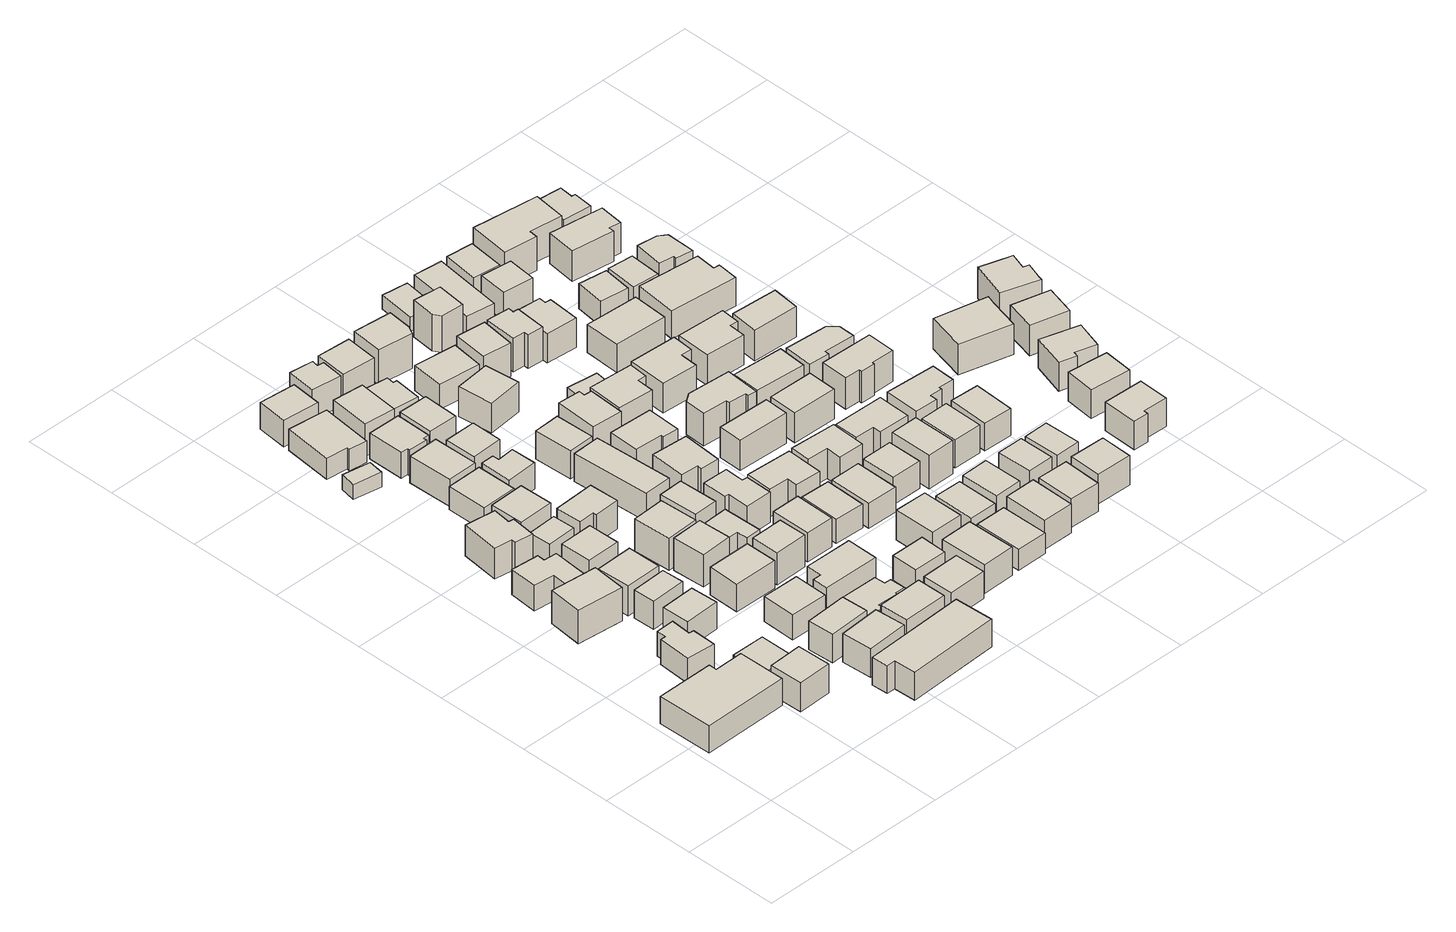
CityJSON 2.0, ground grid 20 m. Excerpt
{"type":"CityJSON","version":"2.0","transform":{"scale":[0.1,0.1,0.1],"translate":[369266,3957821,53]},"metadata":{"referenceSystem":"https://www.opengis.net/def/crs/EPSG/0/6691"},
"CityObjects":{
"building1":{"type":"Building","attributes":{"measuredHeight":6},"geometry":[{"type":"Solid","lod":"1","boundaries":[[[[0,1,2,3,4,5]],[[4,6,7,5]],[[3,8,6,4]],[[2,9,8,3]],[[1,10,9,2]],[[0,11,10,1]],[[5,7,11,0]],[[6,8,9,10,11,7]]]]}]},
"building2":{"type":"Building","attributes":{"measuredHeight":6.5},"geometry":[{"type":"Solid","lod":"1","boundaries":[[[[12,13,14,15,16,17,18,19]],[[18,20,21,19]],[[17,22,20,18]],[[16,23,22,17]],[[15,24,23,16]],[[14,25,24,15]],[[13,26,25,14]],[[12,27,26,13]],[[19,21,27,12]],[[20,22,23,24,25,26,27,21]]]]}]},
"building3":{"type":"Building","attributes":{"measuredHeight":7.4},"geometry":[{"type":"Solid","lod":"1","boundaries":[[[[28,29,30,31]],[[30,32,33,31]],[[29,34,32,30]],[[28,35,34,29]],[[31,33,35,28]],[[32,34,35,33]]]]}]},
"building4":{"type":"Building","attributes":{"measuredHeight":8.1},"geometry":[{"type":"Solid","lod":"1","boundaries":[[[[36,37,38,39]],[[38,40,41,39]],[[37,42,40,38]],[[36,43,42,37]],[[39,41,43,36]],[[40,42,43,41]]]]}]},
"building5":{"type":"Building","attributes":{"measuredHeight":3.9},"geometry":[{"type":"Solid","lod":"1","boundaries":[[[[44,45,46,47]],[[46,48,49,47]],[[45,50,48,46]],[[44,51,50,45]],[[47,49,51,44]],[[48,50,51,49]]]]}]},
"building6":{"type":"Building","attributes":{"measuredHeight":6.7},"geometry":[{"type":"Solid","lod":"1","boundaries":[[[[52,53,54,55,56,57,58,59,60]],[[59,61,62,60]],[[58,63,61,59]],[[57,64,63,58]],[[56,65,64,57]],[[55,66,65,56]],[[54,67,66,55]],[[53,68,67,54]],[[52,69,68,53]],[[60,62,69,52]],[[61,63,64,65,66,67,68,69,62]]]]}]},
"building7":{"type":"Building","attributes":{"measuredHeight":5.9},"geometry":[{"type":"Solid","lod":"1","boundaries":[[[[70,71,72,73]],[[72,74,75,73]],[[71,76,74,72]],[[70,77,76,71]],[[73,75,77,70]],[[74,76,77,75]]]]}]},
"building8":{"type":"Building","attributes":{"measuredHeight":6.8},"geometry":[{"type":"Solid","lod":"1","boundaries":[[[[78,79,80,81]],[[80,82,83,81]],[[79,84,82,80]],[[78,85,84,79]],[[81,83,85,78]],[[82,84,85,83]]]]}]},
"building9":{"type":"Building","attributes":{"measuredHeight":7.8},"geometry":[{"type":"Solid","lod":"1","boundaries":[[[[86,87,88,89,90,91,92,93]],[[92,94,95,93]],[[91,96,94,92]],[[90,97,96,91]],[[89,98,97,90]],[[88,99,98,89]],[[87,100,99,88]],[[86,101,100,87]],[[93,95,101,86]],[[94,96,97,98,99,100,101,95]]]]}]},
"building10":{"type":"Building","attributes":{"measuredHeight":7.6},"geometry":[{"type":"Solid","lod":"1","boundaries":[[[[102,103,104,105]],[[104,106,107,105]],[[103,108,106,104]],[[102,109,108,103]],[[105,107,109,102]],[[106,108,109,107]]]]}]},
"building11":{"type":"Building","attributes":{"measuredHeight":8.4},"geometry":[{"type":"Solid","lod":"1","boundaries":[[[[110,111,112,113]],[[112,114,115,113]],[[111,116,114,112]],[[110,117,116,111]],[[113,115,117,110]],[[114,116,117,115]]]]}]},
"building12":{"type":"Building","attributes":{"measuredHeight":6.1},"geometry":[{"type":"Solid","lod":"1","boundaries":[[[[118,119,120,121]],[[120,122,123,121]],[[119,124,122,120]],[[118,125,124,119]],[[121,123,125,118]],[[122,124,125,123]]]]}]},
"building13":{"type":"Building","attributes":{"measuredHeight":7.4},"geometry":[{"type":"Solid","lod":"1","boundaries":[[[[126,127,128,129]],[[128,130,131,129]],[[127,132,130,128]],[[126,133,132,127]],[[129,131,133,126]],[[130,132,133,131]]]]}]},
"building14":{"type":"Building","attributes":{"measuredHeight":3.3},"geometry":[{"type":"Solid","lod":"1","boundaries":[[[[134,135,136,137]],[[136,138,139,137]],[[135,140,138,136]],[[134,141,140,135]],[[137,139,141,134]],[[138,140,141,139]]]]}]},
"building15":{"type":"Building","attributes":{"measuredHeight":7.1},"geometry":[{"type":"Solid","lod":"1","boundaries":[[[[142,143,144,145]],[[144,146,147,145]],[[143,148,146,144]],[[142,149,148,143]],[[145,147,149,142]],[[146,148,149,147]]]]}]},
"building16":{"type":"Building","attributes":{"measuredHeight":7.8},"geometry":[{"type":"Solid","lod":"1","boundaries":[[[[150,151,152,153]],[[152,154,155,153]],[[151,156,154,152]],[[150,157,156,151]],[[153,155,157,150]],[[154,156,157,155]]]]}]},
"building17":{"type":"Building","attributes":{"measuredHeight":6.6},"geometry":[{"type":"Solid","lod":"1","boundaries":[[[[158,159,160,161]],[[160,162,163,161]],[[159,164,162,160]],[[158,165,164,159]],[[161,163,165,158]],[[162,164,165,163]]]]}]},
"building18":{"type":"Building","attributes":{"measuredHeight":7},"geometry":[{"type":"Solid","lod":"1","boundaries":[[[[166,167,168,169,170,171]],[[170,172,173,171]],[[169,174,172,170]],[[168,175,174,169]],[[167,176,175,168]],[[166,177,176,167]],[[171,173,177,166]],[[172,174,175,176,177,173]]]]}]},
"building19":{"type":"Building","attributes":{"measuredHeight":5.1},"geometry":[{"type":"Solid","lod":"1","boundaries":[[[[178,179,180,181]],[[180,182,183,181]],[[179,184,182,180]],[[178,185,184,179]],[[181,183,185,178]],[[182,184,185,183]]]]}]},
"building20":{"type":"Building","attributes":{"measuredHeight":7},"geometry":[{"type":"Solid","lod":"1","boundaries":[[[[186,187,188,189]],[[188,190,191,189]],[[187,192,190,188]],[[186,193,192,187]],[[189,191,193,186]],[[190,192,193,191]]]]}]},
"building21":{"type":"Building","attributes":{"measuredHeight":4.8},"geometry":[{"type":"Solid","lod":"1","boundaries":[[[[194,195,196,197,198,199]],[[198,200,201,199]],[[197,202,200,198]],[[196,203,202,197]],[[195,204,203,196]],[[194,205,204,195]],[[199,201,205,194]],[[200,202,203,204,205,201]]]]}]},
"building22":{"type":"Building","attributes":{"measuredHeight":7.2},"geometry":[{"type":"Solid","lod":"1","boundaries":[[[[206,207,208,209]],[[208,210,211,209]],[[207,212,210,208]],[[206,213,212,207]],[[209,211,213,206]],[[210,212,213,211]]]]}]},
"building23":{"type":"Building","attributes":{"measuredHeight":7},"geometry":[{"type":"Solid","lod":"1","boundaries":[[[[214,215,216,217,218,219]],[[218,220,221,219]],[[217,222,220,218]],[[216,223,222,217]],[[215,224,223,216]],[[214,225,224,215]],[[219,221,225,214]],[[220,222,223,224,225,221]]]]}]},
"building24":{"type":"Building","attributes":{"measuredHeight":8.1},"geometry":[{"type":"Solid","lod":"1","boundaries":[[[[226,227,228,229]],[[228,230,231,229]],[[227,232,230,228]],[[226,233,232,227]],[[229,231,233,226]],[[230,232,233,231]]]]}]},
"building25":{"type":"Building","attributes":{"measuredHeight":6.6},"geometry":[{"type":"Solid","lod":"1","boundaries":[[[[234,235,236,237]],[[236,238,239,237]],[[235,240,238,236]],[[234,241,240,235]],[[237,239,241,234]],[[238,240,241,239]]]]}]},
"building26":{"type":"Building","attributes":{"measuredHeight":9.5},"geometry":[{"type":"Solid","lod":"1","boundaries":[[[[242,243,244,245]],[[244,246,247,245]],[[243,248,246,244]],[[242,249,248,243]],[[245,247,249,242]],[[246,248,249,247]]]]}]},
"building27":{"type":"Building","attributes":{"measuredHeight":8.3},"geometry":[{"type":"Solid","lod":"1","boundaries":[[[[250,251,252,253]],[[252,254,255,253]],[[251,256,254,252]],[[250,257,256,251]],[[253,255,257,250]],[[254,256,257,255]]]]}]},
"building28":{"type":"Building","attributes":{"measuredHeight":6.4},"geometry":[{"type":"Solid","lod":"1","boundaries":[[[[258,259,260,261,262,263,264,265]],[[264,266,267,265]],[[263,268,266,264]],[[262,269,268,263]],[[261,270,269,262]],[[260,271,270,261]],[[259,272,271,260]],[[258,273,272,259]],[[265,267,273,258]],[[266,268,269,270,271,272,273,267]]]]}]},
"building29":{"type":"Building","attributes":{"measuredHeight":6.1},"geometry":[{"type":"Solid","lod":"1","boundaries":[[[[274,275,276,277,278,279]],[[278,280,281,279]],[[277,282,280,278]],[[276,283,282,277]],[[275,284,283,276]],[[274,285,284,275]],[[279,281,285,274]],[[280,282,283,284,285,281]]]]}]},
"building30":{"type":"Building","attributes":{"measuredHeight":3.5},"geometry":[{"type":"Solid","lod":"1","boundaries":[[[[286,287,288,289,290,291,292,293,294,295]],[[294,296,297,295]],[[293,298,296,294]],[[292,299,298,293]],[[291,300,299,292]],[[290,301,300,291]],[[289,302,301,290]],[[288,303,302,289]],[[287,304,303,288]],[[286,305,304,287]],[[295,297,305,286]],[[296,298,299,300,301,302,303,304,305,297]]]]}]},
"building31":{"type":"Building","attributes":{"measuredHeight":7.1},"geometry":[{"type":"Solid","lod":"1","boundaries":[[[[306,307,308,309,310,311]],[[310,312,313,311]],[[309,314,312,310]],[[308,315,314,309]],[[307,316,315,308]],[[306,317,316,307]],[[311,313,317,306]],[[312,314,315,316,317,313]]]]}]},
"building32":{"type":"Building","attributes":{"measuredHeight":7.3},"geometry":[{"type":"Solid","lod":"1","boundaries":[[[[318,319,320,321]],[[320,322,323,321]],[[319,324,322,320]],[[318,325,324,319]],[[321,323,325,318]],[[322,324,325,323]]]]}]},
"building33":{"type":"Building","attributes":{"measuredHeight":7.4},"geometry":[{"type":"Solid","lod":"1","boundaries":[[[[326,327,328,329]],[[328,330,331,329]],[[327,332,330,328]],[[326,333,332,327]],[[329,331,333,326]],[[330,332,333,331]]]]}]},
"building34":{"type":"Building","attributes":{"measuredHeight":5.9},"geometry":[{"type":"Solid","lod":"1","boundaries":[[[[334,335,336,337,338,339]],[[338,340,341,339]],[[337,342,340,338]],[[336,343,342,337]],[[335,344,343,336]],[[334,345,344,335]],[[339,341,345,334]],[[340,342,343,344,345,341]]]]}]},
"building35":{"type":"Building","attributes":{"measuredHeight":7.1},"geometry":[{"type":"Solid","lod":"1","boundaries":[[[[346,347,348,349]],[[348,350,351,349]],[[347,352,350,348]],[[346,353,352,347]],[[349,351,353,346]],[[350,352,353,351]]]]}]},
"building36":{"type":"Building","attributes":{"measuredHeight":8.9},"geometry":[{"type":"Solid","lod":"1","boundaries":[[[[354,355,356,357]],[[356,358,359,357]],[[355,360,358,356]],[[354,361,360,355]],[[357,359,361,354]],[[358,360,361,359]]]]}]},
"building37":{"type":"Building","attributes":{"measuredHeight":7.5},"geometry":[{"type":"Solid","lod":"1","boundaries":[[[[362,363,364,365]],[[364,366,367,365]],[[363,368,366,364]],[[362,369,368,363]],[[365,367,369,362]],[[366,368,369,367]]]]}]},
"building38":{"type":"Building","attributes":{"measuredHeight":6.8},"geometry":[{"type":"Solid","lod":"1","boundaries":[[[[370,371,372,373,374,375]],[[374,376,377,375]],[[373,378,376,374]],[[372,379,378,373]],[[371,380,379,372]],[[370,381,380,371]],[[375,377,381,370]],[[376,378,379,380,381,377]]]]}]},
"building39":{"type":"Building","attributes":{"measuredHeight":6.2},"geometry":[{"type":"Solid","lod":"1","boundaries":[[[[382,383,384,385,386,387]],[[386,388,389,387]],[[385,390,388,386]],[[384,391,390,385]],[[383,392,391,384]],[[382,393,392,383]],[[387,389,393,382]],[[388,390,391,392,393,389]]]]}]},
"building40":{"type":"Building","attributes":{"measuredHeight":7.4},"geometry":[{"type":"Solid","lod":"1","boundaries":[[[[394,395,396,397]],[[396,398,399,397]],[[395,400,398,396]],[[394,401,400,395]],[[397,399,401,394]],[[398,400,401,399]]]]}]},
"building41":{"type":"Building","attributes":{"measuredHeight":7.3},"geometry":[{"type":"Solid","lod":"1","boundaries":[[[[402,403,404,405]],[[404,406,407,405]],[[403,408,406,404]],[[402,409,408,403]],[[405,407,409,402]],[[406,408,409,407]]]]}]},
"building42":{"type":"Building","attributes":{"measuredHeight":7.2},"geometry":[{"type":"Solid","lod":"1","boundaries":[[[[410,411,412,413]],[[412,414,415,413]],[[411,416,414,412]],[[410,417,416,411]],[[413,415,417,410]],[[414,416,417,415]]]]}]},
"building43":{"type":"Building","attributes":{"measuredHeight":6.8},"geometry":[{"type":"Solid","lod":"1","boundaries":[[[[418,419,420,421]],[[420,422,423,421]],[[419,424,422,420]],[[418,425,424,419]],[[421,423,425,418]],[[422,424,425,423]]]]}]},
"building44":{"type":"Building","attributes":{"measuredHeight":7.9},"geometry":[{"type":"Solid","lod":"1","boundaries":[[[[426,427,428,429,430,431,432,433]],[[432,434,435,433]],[[431,436,434,432]],[[430,437,436,431]],[[429,438,437,430]],[[428,439,438,429]],[[427,440,439,428]],[[426,441,440,427]],[[433,435,441,426]],[[434,436,437,438,439,440,441,435]]]]}]},
"building45":{"type":"Building","attributes":{"measuredHeight":6.6},"geometry":[{"type":"Solid","lod":"1","boundaries":[[[[442,443,444,445]],[[444,446,447,445]],[[443,448,446,444]],[[442,449,448,443]],[[445,447,449,442]],[[446,448,449,447]]]]}]},
"building46":{"type":"Building","attributes":{"measuredHeight":7.4},"geometry":[{"type":"Solid","lod":"1","boundaries":[[[[450,451,452,453]],[[452,454,455,453]],[[451,456,454,452]],[[450,457,456,451]],[[453,455,457,450]],[[454,456,457,455]]]]}]},
"building47":{"type":"Building","attributes":{"measuredHeight":7.5},"geometry":[{"type":"Solid","lod":"1","boundaries":[[[[458,459,460,461,462,463]],[[462,464,465,463]],[[461,466,464,462]],[[460,467,466,461]],[[459,468,467,460]],[[458,469,468,459]],[[463,465,469,458]],[[464,466,467,468,469,465]]]]}]},
"building48":{"type":"Building","attributes":{"measuredHeight":7.2},"geometry":[{"type":"Solid","lod":"1","boundaries":[[[[470,471,472,473]],[[472,474,475,473]],[[471,476,474,472]],[[470,477,476,471]],[[473,475,477,470]],[[474,476,477,475]]]]}]},
"building49":{"type":"Building","attributes":{"measuredHeight":7.3},"geometry":[{"type":"Solid","lod":"1","boundaries":[[[[478,479,480,481]],[[480,482,483,481]],[[479,484,482,480]],[[478,485,484,479]],[[481,483,485,478]],[[482,484,485,483]]]]}]},
"building50":{"type":"Building","attributes":{"measuredHeight":7.7},"geometry":[{"type":"Solid","lod":"1","boundaries":[[[[486,487,488,489,490,491]],[[490,492,493,491]],[[489,494,492,490]],[[488,495,494,489]],[[487,496,495,488]],[[486,497,496,487]],[[491,493,497,486]],[[492,494,495,496,497,493]]]]}]},
"building51":{"type":"Building","attributes":{"measuredHeight":7.5},"geometry":[{"type":"Solid","lod":"1","boundaries":[[[[498,499,500,501]],[[500,502,503,501]],[[499,504,502,500]],[[498,505,504,499]],[[501,503,505,498]],[[502,504,505,503]]]]}]},
"building52":{"type":"Building","attributes":{"measuredHeight":7.9},"geometry":[{"type":"Solid","lod":"1","boundaries":[[[[506,507,508,509,510,511]],[[510,512,513,511]],[[509,514,512,510]],[[508,515,514,509]],[[507,516,515,508]],[[506,517,516,507]],[[511,513,517,506]],[[512,514,515,516,517,513]]]]}]},
"building53":{"type":"Building","attributes":{"measuredHeight":7.3},"geometry":[{"type":"Solid","lod":"1","boundaries":[[[[518,519,520,521,522,523]],[[522,524,525,523]],[[521,526,524,522]],[[520,527,526,521]],[[519,528,527,520]],[[518,529,528,519]],[[523,525,529,518]],[[524,526,527,528,529,525]]]]}]},
"building54":{"type":"Building","attributes":{"measuredHeight":7.8},"geometry":[{"type":"Solid","lod":"1","boundaries":[[[[530,531,532,533]],[[532,534,535,533]],[[531,536,534,532]],[[530,537,536,531]],[[533,535,537,530]],[[534,536,537,535]]]]}]},
"building55":{"type":"Building","attributes":{"measuredHeight":8.3},"geometry":[{"type":"Solid","lod":"1","boundaries":[[[[538,539,540,541,542]],[[541,543,544,542]],[[540,545,543,541]],[[539,546,545,540]],[[538,547,546,539]],[[542,544,547,538]],[[543,545,546,547,544]]]]}]},
"building56":{"type":"Building","attributes":{"measuredHeight":7.4},"geometry":[{"type":"Solid","lod":"1","boundaries":[[[[548,549,550,551]],[[550,552,553,551]],[[549,554,552,550]],[[548,555,554,549]],[[551,553,555,548]],[[552,554,555,553]]]]}]},
"building57":{"type":"Building","attributes":{"measuredHeight":8},"geometry":[{"type":"Solid","lod":"1","boundaries":[[[[556,557,558,559]],[[558,560,561,559]],[[557,562,560,558]],[[556,563,562,557]],[[559,561,563,556]],[[560,562,563,561]]]]}]},
"building58":{"type":"Building","attributes":{"measuredHeight":5.9},"geometry":[{"type":"Solid","lod":"1","boundaries":[[[[564,565,566,567]],[[566,568,569,567]],[[565,570,568,566]],[[564,571,570,565]],[[567,569,571,564]],[[568,570,571,569]]]]}]},
"building59":{"type":"Building","attributes":{"measuredHeight":7.8},"geometry":[{"type":"Solid","lod":"1","boundaries":[[[[572,573,574,575,576,577]],[[576,578,579,577]],[[575,580,578,576]],[[574,581,580,575]],[[573,582,581,574]],[[572,583,582,573]],[[577,579,583,572]],[[578,580,581,582,583,579]]]]}]},
"building60":{"type":"Building","attributes":{"measuredHeight":9.3},"geometry":[{"type":"Solid","lod":"1","boundaries":[[[[584,585,586,587]],[[586,588,589,587]],[[585,590,588,586]],[[584,591,590,585]],[[587,589,591,584]],[[588,590,591,589]]]]}]},
"building61":{"type":"Building","attributes":{"measuredHeight":2.8},"geometry":[{"type":"Solid","lod":"1","boundaries":[[[[592,593,594,595]],[[594,596,597,595]],[[593,598,596,594]],[[592,599,598,593]],[[595,597,599,592]],[[596,598,599,597]]]]}]},
"building62":{"type":"Building","attributes":{"measuredHeight":6.1},"geometry":[{"type":"Solid","lod":"1","boundaries":[[[[600,601,602,603]],[[602,604,605,603]],[[601,606,604,602]],[[600,607,606,601]],[[603,605,607,600]],[[604,606,607,605]]]]}]},
"building63":{"type":"Building","attributes":{"measuredHeight":7.6},"geometry":[{"type":"Solid","lod":"1","boundaries":[[[[608,609,610,611,612,613]],[[612,614,615,613]],[[611,616,614,612]],[[610,617,616,611]],[[609,618,617,610]],[[608,619,618,609]],[[613,615,619,608]],[[614,616,617,618,619,615]]]]}]},
"building64":{"type":"Building","attributes":{"measuredHeight":7.4},"geometry":[{"type":"Solid","lod":"1","boundaries":[[[[620,621,622,623]],[[622,624,625,623]],[[621,626,624,622]],[[620,627,626,621]],[[623,625,627,620]],[[624,626,627,625]]]]}]},
"building65":{"type":"Building","attributes":{"measuredHeight":6},"geometry":[{"type":"Solid","lod":"1","boundaries":[[[[628,629,630,631]],[[630,632,633,631]],[[629,634,632,630]],[[628,635,634,629]],[[631,633,635,628]],[[632,634,635,633]]]]}]},
"building66":{"type":"Building","attributes":{"measuredHeight":8.1},"geometry":[{"type":"Solid","lod":"1","boundaries":[[[[636,637,638,639,640]],[[639,641,642,640]],[[638,643,641,639]],[[637,644,643,638]],[[636,645,644,637]],[[640,642,645,636]],[[641,643,644,645,642]]]]}]},
"building67":{"type":"Building","attributes":{"measuredHeight":7.9},"geometry":[{"type":"Solid","lod":"1","boundaries":[[[[646,647,648,649,650,651,652,653,654]],[[653,655,656,654]],[[652,657,655,653]],[[651,658,657,652]],[[650,659,658,651]],[[649,660,659,650]],[[648,661,660,649]],[[647,662,661,648]],[[646,663,662,647]],[[654,656,663,646]],[[655,657,658,659,660,661,662,663,656]]]]}]},
"building68":{"type":"Building","attributes":{"measuredHeight":7.4},"geometry":[{"type":"Solid","lod":"1","boundaries":[[[[664,665,666,667,668,669,670,671]],[[670,672,673,671]],[[669,674,672,670]],[[668,675,674,669]],[[667,676,675,668]],[[666,677,676,667]],[[665,678,677,666]],[[664,679,678,665]],[[671,673,679,664]],[[672,674,675,676,677,678,679,673]]]]}]},
"building69":{"type":"Building","attributes":{"measuredHeight":7.4},"geometry":[{"type":"Solid","lod":"1","boundaries":[[[[680,681,682,683]],[[682,684,685,683]],[[681,686,684,682]],[[680,687,686,681]],[[683,685,687,680]],[[684,686,687,685]]]]}]},
"building70":{"type":"Building","attributes":{"measuredHeight":6.7},"geometry":[{"type":"Solid","lod":"1","boundaries":[[[[688,689,690,691]],[[690,692,693,691]],[[689,694,692,690]],[[688,695,694,689]],[[691,693,695,688]],[[692,694,695,693]]]]}]},
"building71":{"type":"Building","attributes":{"measuredHeight":3.5},"geometry":[{"type":"Solid","lod":"1","boundaries":[[[[696,697,698,699]],[[698,700,701,699]],[[697,702,700,698]],[[696,703,702,697]],[[699,701,703,696]],[[700,702,703,701]]]]}]},
"building72":{"type":"Building","attributes":{"measuredHeight":7.5},"geometry":[{"type":"Solid","lod":"1","boundaries":[[[[704,705,706,707,708,709]],[[708,710,711,709]],[[707,712,710,708]],[[706,713,712,707]],[[705,714,713,706]],[[704,715,714,705]],[[709,711,715,704]],[[710,712,713,714,715,711]]]]}]},
"building73":{"type":"Building","attributes":{"measuredHeight":8.4},"geometry":[{"type":"Solid","lod":"1","boundaries":[[[[716,717,718,719]],[[718,720,721,719]],[[717,722,720,718]],[[716,723,722,717]],[[719,721,723,716]],[[720,722,723,721]]]]}]},
"building74":{"type":"Building","attributes":{"measuredHeight":7.2},"geometry":[{"type":"Solid","lod":"1","boundaries":[[[[724,725,726,727,728,729]],[[728,730,731,729]],[[727,732,730,728]],[[726,733,732,727]],[[725,734,733,726]],[[724,735,734,725]],[[729,731,735,724]],[[730,732,733,734,735,731]]]]}]},
"building75":{"type":"Building","attributes":{"measuredHeight":6.3},"geometry":[{"type":"Solid","lod":"1","boundaries":[[[[736,737,738,739,740,741]],[[740,742,743,741]],[[739,744,742,740]],[[738,745,744,739]],[[737,746,745,738]],[[736,747,746,737]],[[741,743,747,736]],[[742,744,745,746,747,743]]]]}]},
"building76":{"type":"Building","attributes":{"measuredHeight":5.9},"geometry":[{"type":"Solid","lod":"1","boundaries":[[[[748,749,750,751]],[[750,752,753,751]],[[749,754,752,750]],[[748,755,754,749]],[[751,753,755,748]],[[752,754,755,753]]]]}]},
"building77":{"type":"Building","attributes":{"measuredHeight":7.8},"geometry":[{"type":"Solid","lod":"1","boundaries":[[[[756,757,758,759]],[[758,760,761,759]],[[757,762,760,758]],[[756,763,762,757]],[[759,761,763,756]],[[760,762,763,761]]]]}]},
"building78":{"type":"Building","attributes":{"measuredHeight":7.2},"geometry":[{"type":"Solid","lod":"1","boundaries":[[[[764,765,766,767]],[[766,768,769,767]],[[765,770,768,766]],[[764,771,770,765]],[[767,769,771,764]],[[768,770,771,769]]]]}]},
"building79":{"type":"Building","attributes":{"measuredHeight":8.1},"geometry":[{"type":"Solid","lod":"1","boundaries":[[[[772,773,774,775]],[[774,776,777,775]],[[773,778,776,774]],[[772,779,778,773]],[[775,777,779,772]],[[776,778,779,777]]]]}]},
"building80":{"type":"Building","attributes":{"measuredHeight":8.2},"geometry":[{"type":"Solid","lod":"1","boundaries":[[[[780,781,782,783]],[[782,784,785,783]],[[781,786,784,782]],[[780,787,786,781]],[[783,785,787,780]],[[784,786,787,785]]]]}]},
"building81":{"type":"Building","attributes":{"measuredHeight":6.8},"geometry":[{"type":"Solid","lod":"1","boundaries":[[[[788,789,790,791]],[[790,792,793,791]],[[789,794,792,790]],[[788,795,794,789]],[[791,793,795,788]],[[792,794,795,793]]]]}]},
"building82":{"type":"Building","attributes":{"measuredHeight":6.8},"geometry":[{"type":"Solid","lod":"1","boundaries":[[[[796,797,798,799]],[[798,800,801,799]],[[797,802,800,798]],[[796,803,802,797]],[[799,801,803,796]],[[800,802,803,801]]]]}]},
"building83":{"type":"Building","attributes":{"measuredHeight":6.2},"geometry":[{"type":"Solid","lod":"1","boundaries":[[[[804,805,806,807]],[[806,808,809,807]],[[805,810,808,806]],[[804,811,810,805]],[[807,809,811,804]],[[808,810,811,809]]]]}]},
"building84":{"type":"Building","attributes":{"measuredHeight":7.8},"geometry":[{"type":"Solid","lod":"1","boundaries":[[[[812,813,814,815,816,817]],[[816,818,819,817]],[[815,820,818,816]],[[814,821,820,815]],[[813,822,821,814]],[[812,823,822,813]],[[817,819,823,812]],[[818,820,821,822,823,819]]]]}]},
"building85":{"type":"Building","attributes":{"measuredHeight":6.6},"geometry":[{"type":"Solid","lod":"1","boundaries":[[[[824,825,826,827]],[[826,828,829,827]],[[825,830,828,826]],[[824,831,830,825]],[[827,829,831,824]],[[828,830,831,829]]]]}]},
"building86":{"type":"Building","attributes":{"measuredHeight":7.3},"geometry":[{"type":"Solid","lod":"1","boundaries":[[[[832,833,834,835]],[[834,836,837,835]],[[833,838,836,834]],[[832,839,838,833]],[[835,837,839,832]],[[836,838,839,837]]]]}]},
"building87":{"type":"Building","attributes":{"measuredHeight":5.9},"geometry":[{"type":"Solid","lod":"1","boundaries":[[[[840,841,842,843]],[[842,844,845,843]],[[841,846,844,842]],[[840,847,846,841]],[[843,845,847,840]],[[844,846,847,845]]]]}]},
"building88":{"type":"Building","attributes":{"measuredHeight":7.5},"geometry":[{"type":"Solid","lod":"1","boundaries":[[[[848,849,850,851,852,853,854,855]],[[854,856,857,855]],[[853,858,856,854]],[[852,859,858,853]],[[851,860,859,852]],[[850,861,860,851]],[[849,862,861,850]],[[848,863,862,849]],[[855,857,863,848]],[[856,858,859,860,861,862,863,857]]]]}]},
"building89":{"type":"Building","attributes":{"measuredHeight":6.8},"geometry":[{"type":"Solid","lod":"1","boundaries":[[[[864,865,866,867]],[[866,868,869,867]],[[865,870,868,866]],[[864,871,870,865]],[[867,869,871,864]],[[868,870,871,869]]]]}]},
"building90":{"type":"Building","attributes":{"measuredHeight":6.5},"geometry":[{"type":"Solid","lod":"1","boundaries":[[[[872,873,874,875]],[[874,876,877,875]],[[873,878,876,874]],[[872,879,878,873]],[[875,877,879,872]],[[876,878,879,877]]]]}]},
"building91":{"type":"Building","attributes":{"measuredHeight":8.1},"geometry":[{"type":"Solid","lod":"1","boundaries":[[[[880,881,882,883,884,885,886,887]],[[886,888,889,887]],[[885,890,888,886]],[[884,891,890,885]],[[883,892,891,884]],[[882,893,892,883]],[[881,894,893,882]],[[880,895,894,881]],[[887,889,895,880]],[[888,890,891,892,893,894,895,889]]]]}]},
"building92":{"type":"Building","attributes":{"measuredHeight":7.6},"geometry":[{"type":"Solid","lod":"1","boundaries":[[[[896,897,898,899,900,901,902]],[[901,903,904,902]],[[900,905,903,901]],[[899,906,905,900]],[[898,907,906,899]],[[897,908,907,898]],[[896,909,908,897]],[[902,904,909,896]],[[903,905,906,907,908,909,904]]]]}]},
"building93":{"type":"Building","attributes":{"measuredHeight":8.2},"geometry":[{"type":"Solid","lod":"1","boundaries":[[[[910,911,912,913]],[[912,914,915,913]],[[911,916,914,912]],[[910,917,916,911]],[[913,915,917,910]],[[914,916,917,915]]]]}]},
"building94":{"type":"Building","attributes":{"measuredHeight":6.3},"geometry":[{"type":"Solid","lod":"1","boundaries":[[[[918,919,920,921]],[[920,922,923,921]],[[919,924,922,920]],[[918,925,924,919]],[[921,923,925,918]],[[922,924,925,923]]]]}]},
"building95":{"type":"Building","attributes":{"measuredHeight":7},"geometry":[{"type":"Solid","lod":"1","boundaries":[[[[926,927,928,929,930,931]],[[930,932,933,931]],[[929,934,932,930]],[[928,935,934,929]],[[927,936,935,928]],[[926,937,936,927]],[[931,933,937,926]],[[932,934,935,936,937,933]]]]}]},
"building96":{"type":"Building","attributes":{"measuredHeight":8.6},"geometry":[{"type":"Solid","lod":"1","boundaries":[[[[938,939,940,941,942,943]],[[942,944,945,943]],[[941,946,944,942]],[[940,947,946,941]],[[939,948,947,940]],[[938,949,948,939]],[[943,945,949,938]],[[944,946,947,948,949,945]]]]}]},
"building97":{"type":"Building","attributes":{"measuredHeight":7.3},"geometry":[{"type":"Solid","lod":"1","boundaries":[[[[950,951,952,953,954,955]],[[954,956,957,955]],[[953,958,956,954]],[[952,959,958,953]],[[951,960,959,952]],[[950,961,960,951]],[[955,957,961,950]],[[956,958,959,960,961,957]]]]}]},
"building98":{"type":"Building","attributes":{"measuredHeight":8.2},"geometry":[{"type":"Solid","lod":"1","boundaries":[[[[962,963,964,965,966,967,968]],[[967,969,970,968]],[[966,971,969,967]],[[965,972,971,966]],[[964,973,972,965]],[[963,974,973,964]],[[962,975,974,963]],[[968,970,975,962]],[[969,971,972,973,974,975,970]]]]}]},
"building99":{"type":"Building","attributes":{"measuredHeight":7.5},"geometry":[{"type":"Solid","lod":"1","boundaries":[[[[976,977,978,979,980,981]],[[980,982,983,981]],[[979,984,982,980]],[[978,985,984,979]],[[977,986,985,978]],[[976,987,986,977]],[[981,983,987,976]],[[982,984,985,986,987,983]]]]}]},
"building100":{"type":"Building","attributes":{"measuredHeight":7.3},"geometry":[{"type":"Solid","lod":"1","boundaries":[[[[988,989,990,991,992,993]],[[992,994,995,993]],[[991,996,994,992]],[[990,997,996,991]],[[989,998,997,990]],[[988,999,998,989]],[[993,995,999,988]],[[994,996,997,998,999,995]]]]}]},
"building101":{"type":"Building","attributes":{"measuredHeight":7.3},"geometry":[{"type":"Solid","lod":"1","boundaries":[[[[1000,1001,1002,1003]],[[1002,1004,1005,1003]],[[1001,1006,1004,1002]],[[1000,1007,1006,1001]],[[1003,1005,1007,1000]],[[1004,1006,1007,1005]]]]}]},
"building102":{"type":"Building","attributes":{"measuredHeight":7.8},"geometry":[{"type":"Solid","lod":"1","boundaries":[[[[1008,1009,1010,1011,1012]],[[1011,1013,1014,1012]],[[1010,1015,1013,1011]],[[1009,1016,1015,1010]],[[1008,1017,1016,1009]],[[1012,1014,1017,1008]],[[1013,1015,1016,1017,1014]]]]}]},
"building103":{"type":"Building","attributes":{"measuredHeight":7.5},"geometry":[{"type":"Solid","lod":"1","boundaries":[[[[1018,1019,1020,1021,1022,1023]],[[1022,1024,1025,1023]],[[1021,1026,1024,1022]],[[1020,1027,1026,1021]],[[1019,1028,1027,1020]],[[1018,1029,1028,1019]],[[1023,1025,1029,1018]],[[1024,1026,1027,1028,1029,1025]]]]}]},
"building104":{"type":"Building","attributes":{"measuredHeight":7.1},"geometry":[{"type":"Solid","lod":"1","boundaries":[[[[1030,1031,1032,1033]],[[1032,1034,1035,1033]],[[1031,1036,1034,1032]],[[1030,1037,1036,1031]],[[1033,1035,1037,1030]],[[1034,1036,1037,1035]]]]}]},
"building105":{"type":"Building","attributes":{"measuredHeight":7.8},"geometry":[{"type":"Solid","lod":"1","boundaries":[[[[1038,1039,1040,1041,1042,1043,1044]],[[1043,1045,1046,1044]],[[1042,1047,1045,1043]],[[1041,1048,1047,1042]],[[1040,1049,1048,1041]],[[1039,1050,1049,1040]],[[1038,1051,1050,1039]],[[1044,1046,1051,1038]],[[1045,1047,1048,1049,1050,1051,1046]]]]}]}
},
"vertices":[
[123,271,23],[123,254,23],[184,255,23],[185,156,23],[4,153,23],[2,270,23],[4,153,83],[2,270,83],[185,156,83],[184,255,83],[123,254,83],[123,271,83],
[168,405,23],[165,362,23],[175,361,23],[174,310,23],[114,314,23],[118,384,23],[129,384,23],[130,404,23],[129,384,78],[130,404,78],[118,384,78],[114,314,78],[174,310,78],[175,361,78],[165,362,78],[168,405,78],
[266,196,21],[268,125,21],[197,123,21],[195,193,21],[197,123,85],[195,193,85],[268,125,85],[266,196,85],
[160,519,19],[62,528,19],[69,600,19],[167,591,19],[69,600,92],[167,591,92],[62,528,92],[160,519,92],
[265,211,20],[195,211,20],[195,284,20],[265,284,20],[195,284,57],[265,284,57],[195,211,57],[265,211,57],
[78,705,18],[136,700,18],[135,684,18],[163,682,18],[159,635,18],[157,607,18],[114,611,18],[116,642,18],[73,646,18],[116,642,74],[73,646,74],[114,611,74],[157,607,74],[159,635,74],[163,682,74],[135,684,74],[136,700,74],[78,705,74],
[255,445,20],[258,387,20],[184,384,20],[182,442,20],[184,384,79],[182,442,79],[258,387,79],[255,445,79],
[179,509,20],[252,512,20],[254,466,20],[180,463,20],[254,466,82],[180,463,82],[252,512,82],[179,509,82],
[163,831,16],[158,793,16],[169,791,16],[163,739,16],[125,744,16],[126,753,16],[89,758,16],[99,839,16],[89,758,84],[99,839,84],[126,753,84],[125,744,84],[163,739,84],[169,791,84],[158,793,84],[163,831,84],
[174,591,19],[252,593,19],[253,523,19],[176,521,19],[253,523,85],[176,521,85],[252,593,85],[174,591,85],
[243,680,20],[244,614,20],[174,613,20],[173,679,20],[174,613,91],[173,679,91],[244,614,91],[243,680,91],
[233,709,18],[171,706,18],[169,753,18],[231,756,18],[169,753,75],[231,756,75],[171,706,75],[233,709,75],
[437,110,21],[349,104,21],[345,168,21],[432,174,21],[345,168,84],[432,174,84],[349,104,84],[437,110,84],
[139,1110,13],[134,1077,13],[75,1087,13],[81,1120,13],[75,1087,46],[81,1120,46],[134,1077,46],[139,1110,46],
[329,235,20],[417,240,20],[420,184,20],[332,180,20],[420,184,83],[332,180,83],[417,240,83],[329,235,83],
[247,779,16],[173,777,16],[171,847,16],[245,849,16],[171,847,82],[245,849,82],[173,777,82],[247,779,82],
[331,345,19],[409,344,19],[408,273,19],[329,274,19],[408,273,74],[329,274,74],[409,344,74],[331,345,74],
[557,18,19],[360,8,19],[358,55,19],[340,55,19],[338,90,19],[553,100,19],[338,90,80],[553,100,80],[340,55,80],[358,55,80],[360,8,80],[557,18,80],
[244,950,15],[245,866,15],[171,865,15],[170,949,15],[171,865,66],[170,949,66],[245,866,66],[244,950,66],
[409,463,18],[409,397,18],[317,397,18],[318,463,18],[317,397,79],[318,463,79],[409,397,79],[409,463,79],
[178,1254,11],[166,1145,11],[128,1149,11],[129,1155,11],[84,1160,11],[95,1263,11],[84,1160,58],[95,1263,58],[129,1155,58],[128,1149,58],[166,1145,58],[178,1254,58],
[241,956,15],[177,955,15],[175,1049,15],[239,1050,15],[175,1049,74],[239,1050,74],[177,955,74],[241,956,74],
[245,762,18],[331,766,18],[334,704,18],[280,702,18],[280,709,18],[247,707,18],[280,709,81],[247,707,81],[280,702,81],[334,704,81],[331,766,81],[245,762,81],
[321,554,19],[387,557,19],[390,488,19],[324,485,19],[390,488,90],[324,485,90],[387,557,90],[321,554,90],
[172,1269,10],[96,1276,10],[102,1340,10],[178,1333,10],[102,1340,69],[178,1333,69],[96,1276,69],[172,1269,69],
[380,643,18],[384,563,18],[316,560,18],[312,640,18],[316,560,89],[312,640,89],[384,563,89],[380,643,89],
[538,114,21],[445,112,21],[443,173,21],[537,175,21],[443,173,89],[537,175,89],[445,112,89],[538,114,89],
[242,1144,14],[241,1069,14],[229,1069,14],[229,1062,14],[189,1063,14],[189,1068,14],[174,1069,14],[174,1145,14],[174,1069,71],[174,1145,71],[189,1068,71],[189,1063,71],[229,1062,71],[229,1069,71],[241,1069,71],[242,1144,71],
[312,937,16],[313,884,16],[248,881,16],[249,948,16],[276,948,16],[276,934,16],[276,948,74],[276,934,74],[249,948,74],[248,881,74],[313,884,74],[312,937,74],
[538,210,21],[517,210,21],[517,207,21],[473,208,21],[474,196,21],[438,197,21],[438,267,21],[522,266,21],[523,243,21],[537,243,21],[523,243,52],[537,243,52],[522,266,52],[438,267,52],[438,197,52],[474,196,52],[473,208,52],[517,207,52],[517,210,52],[538,210,52],
[433,342,19],[534,341,19],[533,275,19],[415,276,19],[415,309,19],[433,309,19],[415,309,84],[433,309,84],[415,276,84],[533,275,84],[534,341,84],[433,342,84],
[247,1236,12],[239,1151,12],[175,1157,12],[182,1242,12],[175,1157,84],[182,1242,84],[239,1151,84],[247,1236,84],
[310,1030,14],[310,965,14],[245,963,14],[244,1029,14],[245,963,81],[244,1029,81],[310,965,81],[310,1030,81],
[450,558,19],[452,476,19],[421,475,19],[420,498,19],[398,498,19],[397,556,19],[398,498,78],[397,556,78],[420,498,78],[421,475,78],[452,476,78],[450,558,78],
[486,460,18],[487,401,18],[419,400,18],[418,459,18],[419,400,89],[418,459,89],[487,401,89],[486,460,89],
[241,1065,13],[242,1140,13],[304,1139,13],[302,1064,13],[304,1139,81],[302,1064,81],[242,1140,81],[241,1065,81],
[444,660,19],[447,578,19],[397,576,19],[393,658,19],[397,576,86],[393,658,86],[447,578,86],[444,660,86],
[237,1347,12],[235,1333,12],[248,1331,12],[243,1284,12],[181,1292,12],[188,1353,12],[181,1292,79],[188,1353,79],[243,1284,79],[248,1331,79],[235,1333,79],[237,1347,79],
[300,1228,12],[298,1212,12],[306,1211,12],[300,1153,12],[245,1159,12],[254,1234,12],[245,1159,74],[254,1234,74],[300,1153,74],[306,1211,74],[298,1212,74],[300,1228,74],
[433,851,17],[442,686,17],[384,684,17],[375,849,17],[384,684,79],[375,849,79],[442,686,79],[433,851,79],
[640,119,21],[558,117,21],[557,182,21],[638,184,21],[557,182,81],[638,184,81],[558,117,81],[640,119,81],
[560,491,18],[559,407,18],[500,407,18],[500,491,18],[500,407,82],[500,491,82],[559,407,82],[560,491,82],
[427,942,17],[430,860,17],[375,858,17],[372,940,17],[375,858,79],[372,940,79],[430,860,79],[427,942,79],
[521,626,20],[520,586,20],[531,585,20],[530,528,20],[474,528,20],[475,574,20],[466,575,20],[468,627,20],[466,575,87],[468,627,87],[475,574,87],[474,528,87],[530,528,87],[531,585,87],[520,586,87],[521,626,87],
[567,267,20],[638,267,20],[637,211,20],[566,211,20],[637,211,74],[566,211,74],[638,267,74],[567,267,74],
[322,1282,11],[252,1287,11],[258,1354,11],[328,1349,11],[258,1354,75],[328,1349,75],[252,1287,75],[322,1282,75],
[494,659,20],[495,669,20],[458,671,20],[463,746,20],[539,741,20],[533,657,20],[539,741,85],[533,657,85],[463,746,85],[458,671,85],[495,669,85],[494,659,85],
[437,1126,15],[445,1053,15],[371,1045,15],[363,1118,15],[371,1045,81],[363,1118,81],[445,1053,81],[437,1126,81],
[632,405,19],[570,407,19],[572,493,19],[634,491,19],[572,493,72],[634,491,72],[570,407,72],[632,405,72],
[545,835,18],[542,764,18],[509,766,18],[509,772,18],[451,775,18],[454,839,18],[451,775,86],[454,839,86],[509,772,86],[509,766,86],[542,764,86],[545,835,86],
[720,130,20],[652,129,20],[650,230,20],[718,231,20],[650,230,83],[718,231,83],[652,129,83],[720,130,83],
[507,867,18],[443,871,18],[448,960,18],[496,957,18],[495,944,18],[511,943,18],[495,944,86],[511,943,86],[496,957,86],[448,960,86],[443,871,86],[507,867,86],
[638,589,21],[635,512,21],[580,514,21],[581,536,21],[539,538,21],[541,594,21],[539,538,82],[541,594,82],[581,536,82],[580,514,82],[635,512,82],[638,589,82],
[443,1147,12],[356,1157,12],[363,1224,12],[451,1214,12],[363,1224,68],[451,1214,68],[356,1157,68],[443,1147,68],
[414,1290,10],[405,1272,10],[332,1281,10],[339,1347,10],[419,1339,10],[339,1347,87],[419,1339,87],[332,1281,87],[405,1272,87],[414,1290,87],
[719,341,18],[719,254,18],[651,254,18],[651,342,18],[651,254,84],[651,342,84],[719,254,84],[719,341,84],
[641,489,18],[705,489,18],[704,397,18],[640,398,18],[704,397,73],[640,398,73],[705,489,73],[641,489,73],
[803,132,20],[738,132,20],[737,232,20],[802,232,20],[737,232,66],[802,232,66],[738,132,66],[803,132,66],
[605,904,18],[587,905,18],[585,869,18],[510,874,18],[515,950,18],[608,944,18],[515,950,88],[608,944,88],[510,874,88],[585,869,88],[587,905,88],[605,904,88],
[506,1134,13],[446,1141,13],[454,1213,13],[515,1206,13],[454,1213,87],[515,1206,87],[446,1141,87],[506,1134,87],
[589,1007,17],[583,955,17],[519,962,17],[525,1015,17],[519,962,45],[525,1015,45],[583,955,45],[589,1007,45],
[794,331,19],[794,244,19],[736,245,19],[737,332,19],[736,245,72],[737,332,72],[794,244,72],[794,331,72],
[643,588,20],[740,583,20],[737,510,20],[683,512,20],[685,544,20],[641,546,20],[685,544,86],[641,546,86],[683,512,86],[737,510,86],[740,583,86],[643,588,86],
[704,662,20],[595,665,20],[596,715,20],[706,712,20],[596,715,87],[706,712,87],[595,665,87],[704,662,87],
[779,486,19],[779,413,19],[715,413,19],[715,486,19],[715,413,79],[715,486,79],[779,413,79],[779,486,79],
[528,1327,8],[521,1265,8],[474,1268,8],[465,1283,8],[470,1333,8],[465,1283,89],[470,1333,89],[474,1268,89],[521,1265,89],[528,1327,89],
[707,738,18],[689,739,18],[689,746,18],[652,749,18],[652,756,18],[600,759,18],[602,803,18],[621,816,18],[712,810,18],[621,816,90],[712,810,90],[602,803,90],[600,759,90],[652,756,90],[652,749,90],[689,746,90],[689,739,90],[707,738,90],
[571,1203,13],[570,1191,13],[581,1190,13],[576,1125,13],[543,1128,13],[543,1137,13],[518,1139,13],[523,1207,13],[518,1139,87],[523,1207,87],[543,1137,87],[543,1128,87],[576,1125,87],[581,1190,87],[570,1191,87],[571,1203,87],
[875,141,20],[811,141,20],[811,234,20],[876,234,20],[811,234,84],[876,234,84],[811,141,84],[875,141,84],
[859,332,20],[860,251,20],[803,250,20],[802,331,20],[803,250,81],[802,331,81],[860,251,81],[859,332,81],
[541,1419,7],[531,1341,7],[477,1348,7],[487,1426,7],[477,1348,38],[487,1426,38],[531,1341,38],[541,1419,38],
[717,905,17],[694,906,17],[692,869,17],[616,873,17],[620,955,17],[720,950,17],[620,955,82],[720,950,82],[616,873,82],[692,869,82],[694,906,82],[717,905,82],
[847,490,19],[847,400,19],[789,400,19],[789,490,19],[789,400,93],[789,490,93],[847,400,93],[847,490,93],
[636,1193,13],[635,1178,13],[647,1177,13],[642,1110,13],[576,1115,13],[582,1197,13],[576,1115,78],[582,1197,78],[642,1110,78],[647,1177,78],[635,1178,78],[636,1193,78],
[852,581,20],[850,512,20],[784,514,20],[785,531,20],[744,532,20],[745,583,20],[744,532,83],[745,583,83],[785,531,83],[784,514,83],[850,512,83],[852,581,83],
[530,1264,7],[547,1409,7],[607,1402,7],[589,1256,7],[607,1402,58],[589,1256,58],[547,1409,58],[530,1264,58],
[811,652,18],[717,654,18],[719,715,18],[813,713,18],[719,715,84],[813,713,84],[717,654,84],[811,652,84],
[887,232,20],[952,230,20],[949,149,20],[885,151,20],[949,149,83],[885,151,83],[952,230,83],[887,232,83],
[824,795,17],[820,735,17],[714,742,17],[718,802,17],[714,742,85],[718,802,85],[820,735,85],[824,795,85],
[941,328,20],[942,255,20],[888,254,20],[887,328,20],[888,254,85],[887,328,85],[942,255,85],[941,328,85],
[753,1005,14],[641,1011,14],[645,1086,14],[757,1080,14],[645,1086,76],[757,1080,76],[641,1011,76],[753,1005,76],
[861,490,20],[921,490,20],[920,407,20],[861,408,20],[920,407,82],[861,408,82],[921,490,82],[861,490,82],
[680,1307,9],[674,1247,9],[610,1254,9],[616,1314,9],[610,1254,71],[616,1314,71],[674,1247,71],[680,1307,71],
[830,942,16],[827,902,16],[810,903,16],[808,869,16],[724,874,16],[728,947,16],[724,874,83],[728,947,83],[808,869,83],[810,903,83],[827,902,83],[830,942,83],
[619,1401,8],[675,1395,8],[667,1320,8],[610,1327,8],[667,1320,62],[610,1327,62],[675,1395,62],[619,1401,62],
[1040,163,19],[965,165,19],[967,232,19],[1042,230,19],[967,232,84],[1042,230,84],[965,165,84],[1040,163,84],
[1006,332,21],[1008,256,21],[956,255,21],[954,331,21],[956,255,80],[954,331,80],[1008,256,80],[1006,332,80],
[975,575,20],[973,525,20],[941,527,20],[941,520,20],[915,521,20],[914,506,20],[866,508,20],[869,581,20],[866,508,85],[869,581,85],[914,506,85],[915,521,85],[941,520,85],[941,527,85],[973,525,85],[975,575,85],
[722,1183,12],[781,1175,12],[773,1114,12],[714,1122,12],[773,1114,67],[714,1122,67],[781,1175,67],[722,1183,67],
[930,405,20],[934,491,20],[995,488,20],[991,403,20],[995,488,80],[991,403,80],[934,491,80],[930,405,80],
[955,653,18],[907,654,18],[906,649,18],[876,650,18],[876,656,18],[844,657,18],[846,715,18],[957,712,18],[846,715,87],[957,712,87],[844,657,87],[876,656,87],[876,650,87],[906,649,87],[907,654,87],[955,653,87],
[945,738,16],[880,742,16],[879,733,16],[836,736,16],[839,796,16],[929,790,16],[946,773,16],[929,790,77],[946,773,77],[839,796,77],[836,736,77],[879,733,77],[880,742,77],[945,738,77],
[933,917,15],[927,860,15],[830,864,15],[836,923,15],[830,864,83],[836,923,83],[927,860,83],[933,917,83],
[785,1175,12],[839,1170,12],[835,1103,12],[781,1108,12],[835,1103,69],[781,1108,69],[839,1170,69],[785,1175,69],
[916,995,14],[774,1009,14],[783,1097,14],[912,1084,14],[908,1041,14],[921,1040,14],[908,1041,76],[921,1040,76],[912,1084,76],[783,1097,76],[774,1009,76],[916,995,76],
[829,1391,7],[821,1323,7],[752,1331,7],[750,1313,7],[680,1321,7],[691,1408,7],[680,1321,81],[691,1408,81],[750,1313,81],[752,1331,81],[821,1323,81],[829,1391,81],
[889,1293,9],[883,1242,9],[859,1245,9],[858,1234,9],[769,1246,9],[777,1308,9],[769,1246,77],[777,1308,77],[858,1234,77],[859,1245,77],[883,1242,77],[889,1293,77],
[908,1092,12],[872,1097,12],[873,1103,12],[842,1107,12],[850,1169,12],[893,1164,12],[909,1152,12],[893,1164,86],[909,1152,86],[850,1169,86],[842,1107,86],[873,1103,86],[872,1097,86],[908,1092,86],
[1201,234,16],[1149,236,16],[1148,227,16],[1117,228,16],[1119,301,16],[1203,298,16],[1119,301,79],[1203,298,79],[1117,228,79],[1148,227,79],[1149,236,79],[1201,234,79],
[831,1392,7],[883,1387,7],[880,1358,7],[888,1357,7],[884,1315,7],[824,1321,7],[884,1315,71],[824,1321,71],[888,1357,71],[880,1358,71],[883,1387,71],[831,1392,71],
[1212,334,15],[1126,342,15],[1133,405,15],[1218,396,15],[1133,405,78],[1218,396,78],[1126,342,78],[1212,334,78],
[1176,641,20],[1170,623,20],[1153,557,20],[1046,585,20],[1066,666,20],[1046,585,87],[1066,666,87],[1153,557,87],[1170,623,87],[1176,641,87],
[1223,423,15],[1179,436,15],[1176,425,15],[1140,435,15],[1161,505,15],[1241,481,15],[1161,505,78],[1241,481,78],[1140,435,78],[1176,425,78],[1179,436,78],[1223,423,78],
[1252,519,15],[1174,539,15],[1190,602,15],[1269,582,15],[1190,602,82],[1269,582,82],[1174,539,82],[1252,519,82],
[1289,693,15],[1278,659,15],[1290,655,15],[1279,622,15],[1276,611,15],[1199,636,15],[1223,713,15],[1199,636,84],[1223,713,84],[1276,611,84],[1279,622,84],[1290,655,84],[1278,659,84],[1289,693,84]
]}
